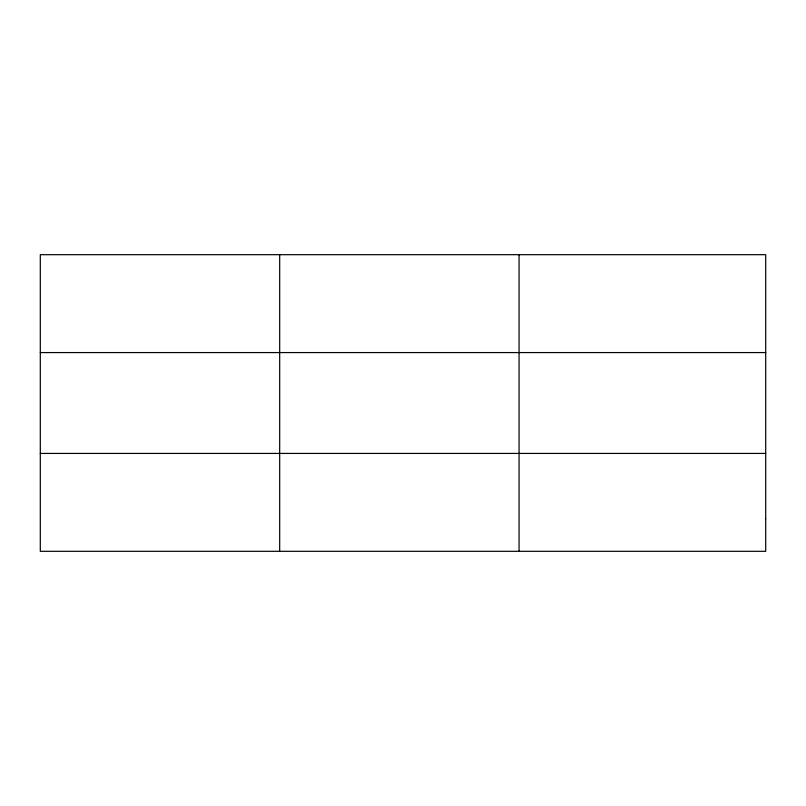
<?xml version="1.0" encoding="UTF-8"?>
<svg xmlns="http://www.w3.org/2000/svg" width="806" height="806" viewBox="0 0 806 806"><rect width="100%" height="100%" fill="white"/><g stroke="black" fill="none" stroke-linecap="round" stroke-linejoin="round"><path stroke-width="1.21" d="M279.682 551.314L279.682 254.686M519.064 551.314L519.064 254.686M40.3 352.575L765.7 352.575M40.3 453.425L765.7 453.425M765.7 518.681L765.7 551.314L40.3 551.314L40.3 254.686L765.7 254.686L765.7 518.681"/></g></svg>
